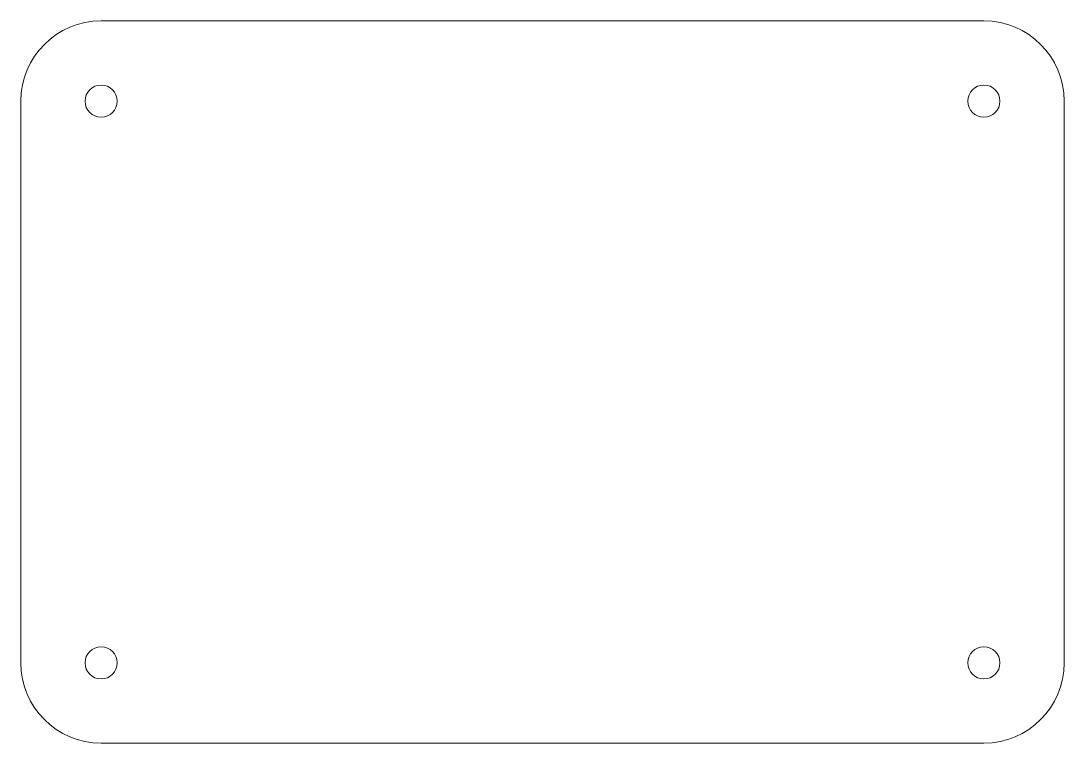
# Model space of a CAD drawing. Header units: millimetres. Extents: x 0 to 130, y 0 to 90.
import ezdxf

# ---------------------------------------------------------------- set-up
doc = ezdxf.new("R2010")
doc.units = ezdxf.units.MM

msp = doc.modelspace()

# ---------------------------------------------------------------- linework, layer by layer
at = {"color": 7, "linetype": 'Continuous', "lineweight": 15}
for p, q in [((120, 90), (10, 90)), ((0, 80), (0, 10)), ((130, 10), (130, 80)), ((10, 0), (120, 0))]:
    msp.add_line(p, q, dxfattribs=at)
for centre in [(10, 80), (120, 80), (10, 10), (120, 10)]:
    msp.add_circle(centre, 2, dxfattribs=at)
for centre, start, end in [((10, 80), 90, 180), ((120, 80), 0, 90), ((10, 10), 180, 270), ((120, 10), 270, 0)]:
    msp.add_arc(centre, 10, start, end, dxfattribs=at)

doc.saveas('drawing.dxf')
